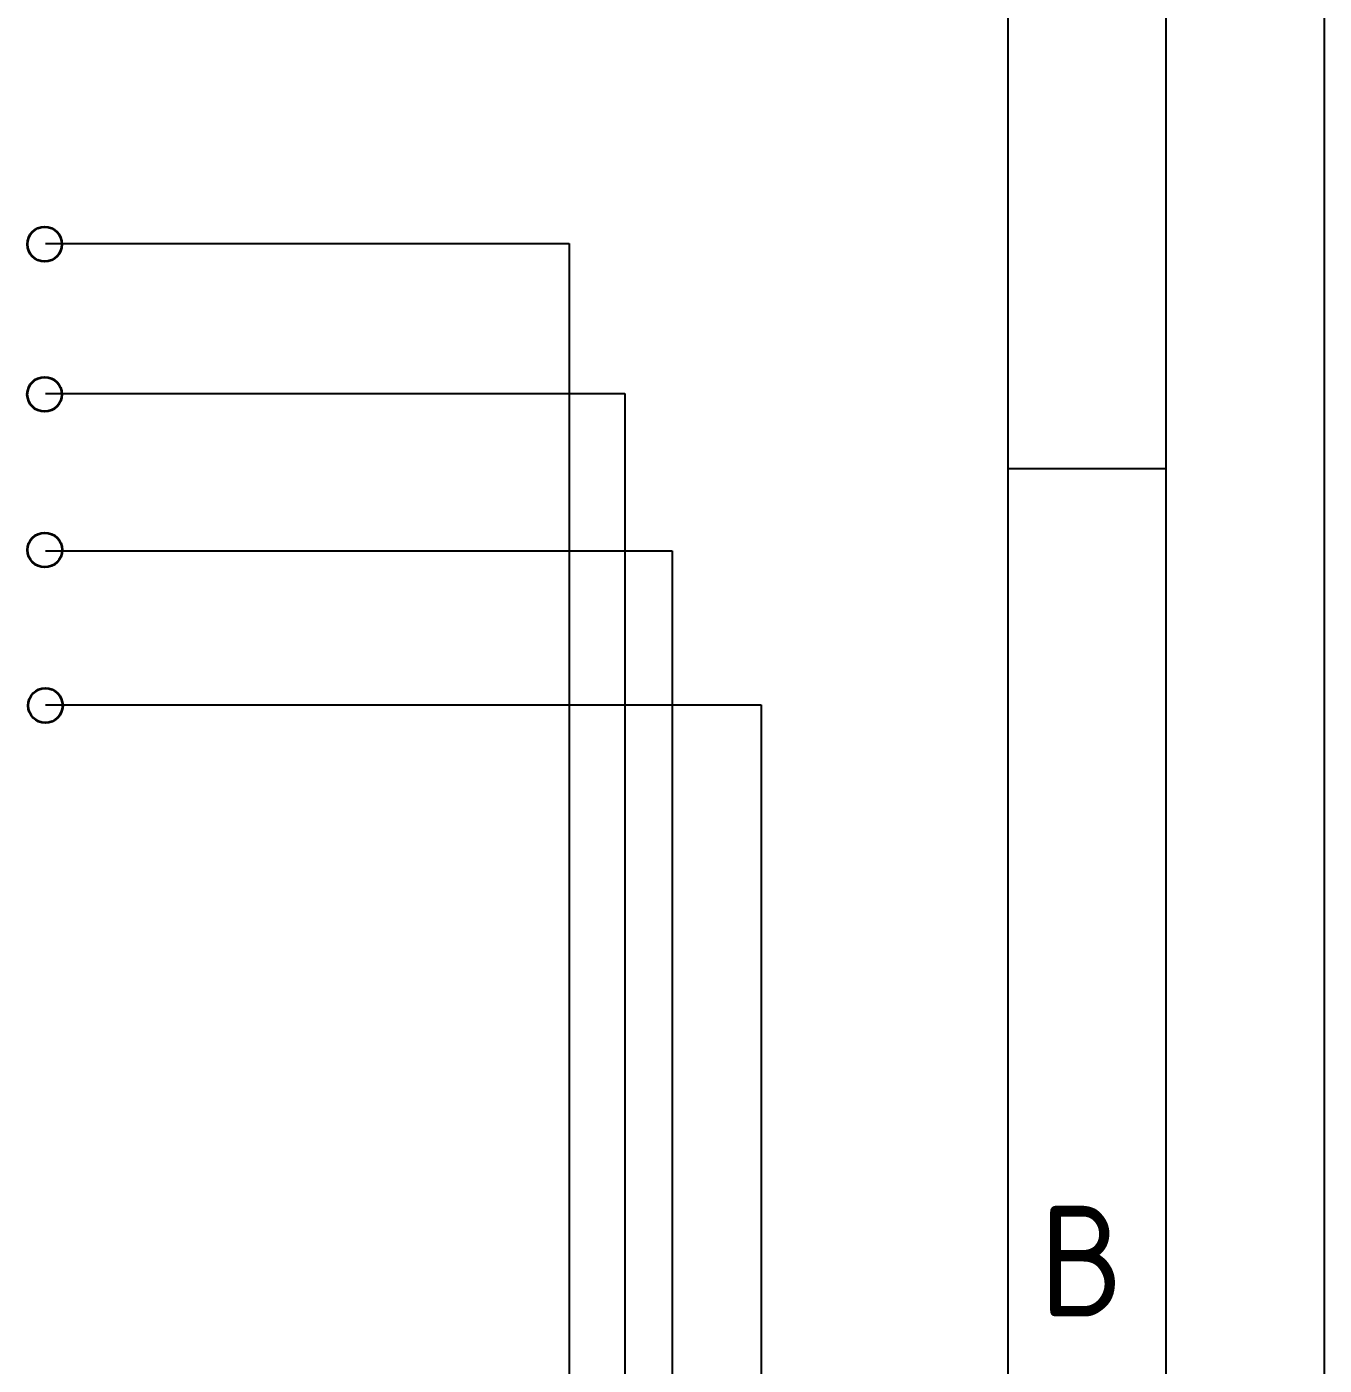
# Model space of a CAD drawing. Header units: millimetres. Extents: x 357084 to 357504, y 509210 to 509507.
# Drawn here: x 357463.08 to 357504.07, y 509430.09 to 509472.38 of the extents above; entities that cross this region are included whole.
import ezdxf

# ---------------------------------------------------------------- set-up
doc = ezdxf.new("R2010")
doc.units = ezdxf.units.MM
for name, color, linetype in [('035', 5, 'Continuous'), ('07', 7, 'Continuous'), ('PDF_Geometría', 7, 'Continuous')]:
    doc.layers.add(name, color=color, linetype=linetype)
doc.styles.add('ISO Proportional', font='isocp.shx')

# ---------------------------------------------------------------- blocks, each defined once
blk = doc.blocks.new('IEC_border_a3')
at = {"layer": '035'}
blk.add_line((414.966, 248.538), (409.983, 248.538), dxfattribs=at)
for points in [[(0, 297), (420, 297), (420, 0), (0, 0)], [(18, 287), (410, 287), (410, 10), (18, 10)]]:
    blk.add_lwpolyline(points, close=True, dxfattribs=at)
at = {"layer": '07'}
blk.add_lwpolyline([(13, 292), (415, 292), (415, 5), (13, 5)], close=True, dxfattribs=at)
at = {"layer": '035', "style": 'ISO Proportional'}
blk.add_text('B', height=3.5, dxfattribs=at).set_placement((411, 221.754))

msp = doc.modelspace()

# ---------------------------------------------------------------- linework, layer by layer
at = {"color": 30}
for p, q in [((357463.674, 509465.536), (357480.212, 509465.536)), ((357480.212, 509465.536), (357480.212, 509413.997)), ((357463.674, 509460.792), (357481.978, 509460.792)), ((357481.978, 509460.792), (357481.978, 509410.54)), ((357463.674, 509455.824), (357483.469, 509455.824)), ((357483.469, 509455.824), (357483.469, 509366.029)), ((357463.674, 509450.959), (357486.281, 509450.959)), ((357486.281, 509450.959), (357486.281, 509370.391))]:
    msp.add_line(p, q, dxfattribs=at)
at = {"layer": 'PDF_Geometría', "lineweight": 35}
for centre in [(357463.644, 509465.509), (357463.643, 509460.765), (357463.648, 509455.847), (357463.666, 509450.932)]:
    msp.add_circle(centre, 0.547, dxfattribs=at)

# ---------------------------------------------------------------- block references
msp.add_blockref('IEC_border_a3', (357084.07, 509209.877))

doc.saveas('drawing.dxf')
